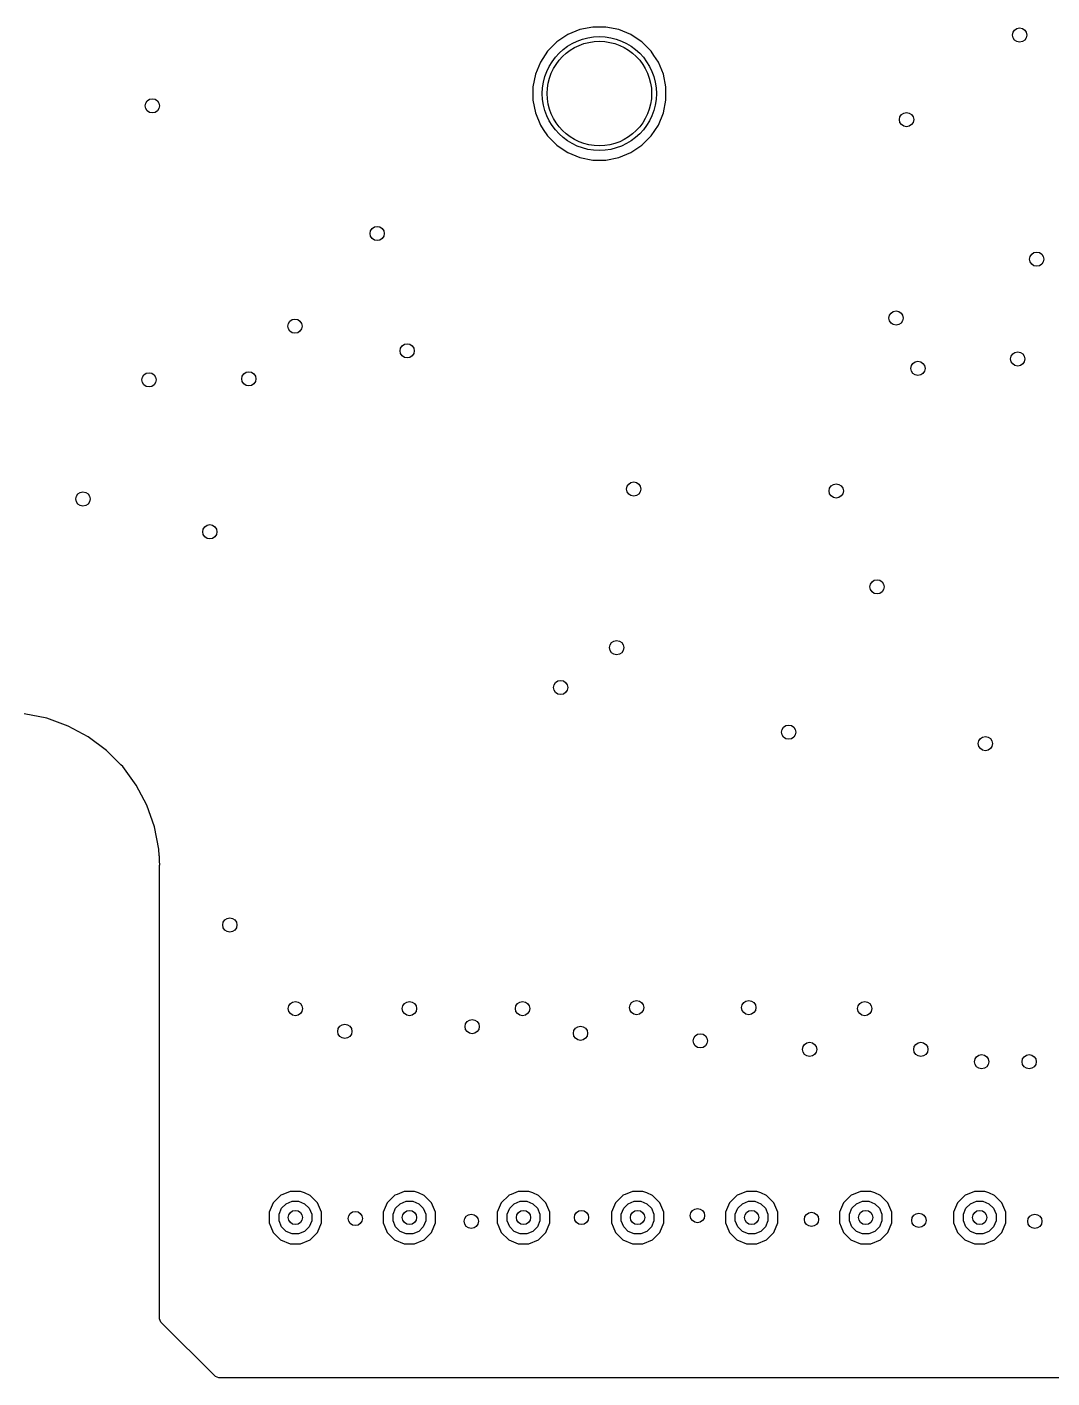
# Model space of a CAD drawing. Extents: x 114.9 to 199.6, y -137.1 to -76.7.
# Drawn here: x 178.33 to 189.11, y -137.15 to -122.93 of the extents above; entities that cross this region are included whole.
import ezdxf

# ---------------------------------------------------------------- set-up
doc = ezdxf.new("R2010")
doc.units = 0
doc.layers.add('BLACK', color=7, linetype='CONTINUOUS')

msp = doc.modelspace()

# ---------------------------------------------------------------- linework, layer by layer
at = {"layer": 'BLACK', "linetype": 'CONTINUOUS'}
for p, q in [((184.016192, -123.005223), (183.90146, -123.081883)), ((184.14367, -122.95242), (184.016192, -123.005223)), ((184.143681, -122.952417), (184.14367, -122.95242)), ((184.279001, -122.9255), (184.143681, -122.952417)), ((184.279007, -122.9255), (184.279001, -122.9255)), ((184.416993, -122.9255), (184.279007, -122.9255)), ((184.416998, -122.9255), (184.416993, -122.9255)), ((184.552318, -122.952417), (184.416998, -122.9255)), ((184.552329, -122.95242), (184.552318, -122.952417)), ((184.679807, -123.005223), (184.552329, -122.95242)), ((184.679808, -123.005223), (184.679807, -123.005223)), ((184.679811, -123.005225), (184.679808, -123.005223)), ((184.726074, -123.036137), (184.679811, -123.005225)), ((184.794539, -123.081883), (184.726074, -123.036137)), ((183.803883, -123.17946), (183.727223, -123.294192)), ((183.90146, -123.081883), (183.803883, -123.17946)), ((184.892116, -123.17946), (184.794539, -123.081883)), ((184.922613, -123.225102), (184.892116, -123.17946)), ((183.727223, -123.294192), (183.67442, -123.42167)), ((184.968775, -123.294189), (184.922613, -123.225102)), ((185.02158, -123.421672), (184.968775, -123.294189)), ((183.674417, -123.421681), (183.6475, -123.557001)), ((183.67442, -123.42167), (183.674417, -123.421681)), ((185.0485, -123.557007), (185.02158, -123.421672)), ((183.6475, -123.557001), (183.6475, -123.694998)), ((185.0485, -123.694993), (185.0485, -123.557007)), ((183.6475, -123.694998), (183.674417, -123.830318)), ((185.02158, -123.830328), (185.0485, -123.694993)), ((183.674417, -123.830318), (183.67442, -123.830328)), ((183.67442, -123.830328), (183.727225, -123.957811)), ((184.968775, -123.957811), (185.02158, -123.830328)), ((183.727225, -123.957811), (183.758137, -124.004074)), ((183.758137, -124.004074), (183.803883, -124.072539)), ((184.892114, -124.072542), (184.968775, -123.957811)), ((183.803883, -124.072539), (183.90146, -124.170116)), ((183.90146, -124.170116), (183.947102, -124.200613)), ((184.679811, -124.246775), (184.794542, -124.170114)), ((184.794542, -124.170114), (184.892114, -124.072542)), ((183.947102, -124.200613), (184.016189, -124.246775)), ((184.016189, -124.246775), (184.143672, -124.29958)), ((184.143672, -124.29958), (184.143678, -124.299581)), ((184.143678, -124.299581), (184.143681, -124.299582)), ((184.143681, -124.299582), (184.279001, -124.326499)), ((184.416993, -124.3265), (184.552328, -124.29958)), ((184.552328, -124.29958), (184.679811, -124.246775)), ((184.279001, -124.326499), (184.279007, -124.3265)), ((184.279007, -124.3265), (184.416993, -124.3265)), ((178.533506, -130.203773), (178.297937, -130.156402)), ((178.533512, -130.203775), (178.533506, -130.203773)), ((178.75956, -130.285234), (178.533512, -130.203775)), ((178.759564, -130.285236), (178.75956, -130.285234)), ((178.759569, -130.285238), (178.759564, -130.285236)), ((178.971209, -130.399028), (178.759569, -130.285238)), ((178.97121, -130.399029), (178.971209, -130.399028)), ((178.971212, -130.39903), (178.97121, -130.399029)), ((179.163843, -130.542678), (178.971212, -130.39903)), ((179.313154, -130.692826), (179.163843, -130.542678)), ((179.333274, -130.713059), (179.313154, -130.692826)), ((179.475843, -130.906487), (179.333274, -130.713059)), ((179.588449, -131.118759), (179.475843, -130.906487)), ((179.66865, -131.345271), (179.588449, -131.118759)), ((179.714706, -131.581107), (179.66865, -131.345271)), ((179.717817, -131.648584), (179.714706, -131.581107)), ((179.719889, -131.657871), (179.717817, -131.648584)), ((179.719557, -131.657938), (179.719889, -131.657871)), ((179.720498, -131.66267), (179.719557, -131.657938)), ((179.720499, -131.662672), (179.720498, -131.66267)), ((179.720499, -131.706825), (179.720499, -131.662672)), ((179.722245, -131.74525), (179.720499, -131.706825)), ((179.720499, -131.750822), (179.722245, -131.74525)), ((179.720499, -135.405198), (179.720499, -131.750822)), ((180.99394, -135.226444), (180.916444, -135.30394)), ((180.996574, -135.225353), (180.99394, -135.226444)), ((181.019013, -135.216058), (180.996574, -135.225353)), ((181.095198, -135.1845), (181.019013, -135.216058)), ((181.0952, -135.1845), (181.095198, -135.1845)), ((181.2048, -135.1845), (181.0952, -135.1845)), ((181.204801, -135.1845), (181.2048, -135.1845)), ((181.246744, -135.201874), (181.204801, -135.1845)), ((181.306058, -135.226443), (181.246744, -135.201874)), ((181.306059, -135.226444), (181.306058, -135.226443)), ((181.306061, -135.226445), (181.306059, -135.226444)), ((181.383555, -135.303939), (181.306061, -135.226445)), ((182.19394, -135.226444), (182.116444, -135.30394)), ((182.196574, -135.225353), (182.19394, -135.226444)), ((182.219013, -135.216058), (182.196574, -135.225353)), ((182.295198, -135.1845), (182.219013, -135.216058)), ((182.2952, -135.1845), (182.295198, -135.1845)), ((182.4048, -135.1845), (182.2952, -135.1845)), ((182.404801, -135.1845), (182.4048, -135.1845)), ((182.446744, -135.201874), (182.404801, -135.1845)), ((182.506058, -135.226443), (182.446744, -135.201874)), ((182.506059, -135.226444), (182.506058, -135.226443)), ((182.506061, -135.226445), (182.506059, -135.226444)), ((182.583555, -135.303939), (182.506061, -135.226445)), ((183.39394, -135.226444), (183.316444, -135.30394)), ((183.396574, -135.225353), (183.39394, -135.226444)), ((183.419013, -135.216058), (183.396574, -135.225353)), ((183.495198, -135.1845), (183.419013, -135.216058)), ((183.4952, -135.1845), (183.495198, -135.1845)), ((183.6048, -135.1845), (183.4952, -135.1845)), ((183.604801, -135.1845), (183.6048, -135.1845)), ((183.646744, -135.201874), (183.604801, -135.1845)), ((183.706058, -135.226443), (183.646744, -135.201874)), ((183.706059, -135.226444), (183.706058, -135.226443)), ((183.706061, -135.226445), (183.706059, -135.226444)), ((183.783555, -135.303939), (183.706061, -135.226445)), ((184.59394, -135.226444), (184.516444, -135.30394)), ((184.596574, -135.225353), (184.59394, -135.226444)), ((184.619013, -135.216058), (184.596574, -135.225353)), ((184.695198, -135.1845), (184.619013, -135.216058)), ((184.6952, -135.1845), (184.695198, -135.1845)), ((184.8048, -135.1845), (184.6952, -135.1845)), ((184.804801, -135.1845), (184.8048, -135.1845)), ((184.846744, -135.201874), (184.804801, -135.1845)), ((184.906058, -135.226443), (184.846744, -135.201874)), ((184.906059, -135.226444), (184.906058, -135.226443)), ((184.906061, -135.226445), (184.906059, -135.226444)), ((184.983555, -135.303939), (184.906061, -135.226445)), ((185.79394, -135.226444), (185.716444, -135.30394)), ((185.796574, -135.225353), (185.79394, -135.226444)), ((185.819013, -135.216058), (185.796574, -135.225353)), ((185.895198, -135.1845), (185.819013, -135.216058)), ((185.8952, -135.1845), (185.895198, -135.1845)), ((186.0048, -135.1845), (185.8952, -135.1845)), ((186.004801, -135.1845), (186.0048, -135.1845)), ((186.046744, -135.201874), (186.004801, -135.1845)), ((186.106058, -135.226443), (186.046744, -135.201874)), ((186.106059, -135.226444), (186.106058, -135.226443)), ((186.106061, -135.226445), (186.106059, -135.226444)), ((186.183555, -135.303939), (186.106061, -135.226445)), ((186.99394, -135.226444), (186.916444, -135.30394)), ((186.996574, -135.225353), (186.99394, -135.226444)), ((187.019013, -135.216058), (186.996574, -135.225353)), ((187.095198, -135.1845), (187.019013, -135.216058)), ((187.0952, -135.1845), (187.095198, -135.1845)), ((187.2048, -135.1845), (187.0952, -135.1845)), ((187.204801, -135.1845), (187.2048, -135.1845)), ((187.246744, -135.201874), (187.204801, -135.1845)), ((187.306058, -135.226443), (187.246744, -135.201874)), ((187.306059, -135.226444), (187.306058, -135.226443)), ((187.306061, -135.226445), (187.306059, -135.226444)), ((187.383555, -135.303939), (187.306061, -135.226445)), ((188.19394, -135.226444), (188.116444, -135.30394)), ((188.196574, -135.225353), (188.19394, -135.226444)), ((188.219013, -135.216058), (188.196574, -135.225353)), ((188.295198, -135.1845), (188.219013, -135.216058)), ((188.2952, -135.1845), (188.295198, -135.1845)), ((188.4048, -135.1845), (188.2952, -135.1845)), ((188.404801, -135.1845), (188.4048, -135.1845)), ((188.446744, -135.201874), (188.404801, -135.1845)), ((188.506058, -135.226443), (188.446744, -135.201874)), ((188.506059, -135.226444), (188.506058, -135.226443)), ((188.506061, -135.226445), (188.506059, -135.226444)), ((188.583555, -135.303939), (188.506061, -135.226445)), ((179.720499, -136.525942), (179.720499, -135.405198)), ((180.916444, -135.30394), (180.8745, -135.405198)), ((180.8745, -135.405198), (180.8745, -135.514801)), ((180.978363, -135.425859), (181.004493, -135.362775)), ((181.004493, -135.362775), (181.052775, -135.314493)), ((181.052775, -135.314493), (181.115859, -135.288363)), ((181.115859, -135.288363), (181.184141, -135.288363)), ((181.184141, -135.288363), (181.247225, -135.314493)), ((181.247225, -135.314493), (181.295507, -135.362775)), ((181.295507, -135.362775), (181.321637, -135.425859)), ((181.383555, -135.30394), (181.383555, -135.303939)), ((181.383557, -135.303942), (181.383555, -135.30394)), ((181.425499, -135.405198), (181.383557, -135.303942)), ((181.4255, -135.4052), (181.425499, -135.405198)), ((181.4255, -135.5148), (181.4255, -135.4052)), ((182.116444, -135.30394), (182.0745, -135.405198)), ((182.0745, -135.405198), (182.0745, -135.514801)), ((182.178363, -135.425859), (182.204493, -135.362775)), ((182.204493, -135.362775), (182.252775, -135.314493)), ((182.252775, -135.314493), (182.315859, -135.288363)), ((182.315859, -135.288363), (182.384141, -135.288363)), ((182.384141, -135.288363), (182.447225, -135.314493)), ((182.447225, -135.314493), (182.495507, -135.362775)), ((182.495507, -135.362775), (182.521637, -135.425859)), ((182.583555, -135.30394), (182.583555, -135.303939)), ((182.583557, -135.303942), (182.583555, -135.30394)), ((182.625499, -135.405198), (182.583557, -135.303942)), ((182.6255, -135.4052), (182.625499, -135.405198)), ((182.6255, -135.5148), (182.6255, -135.4052)), ((183.316444, -135.30394), (183.2745, -135.405198)), ((183.2745, -135.405198), (183.2745, -135.514801)), ((183.378363, -135.425859), (183.404493, -135.362775)), ((183.404493, -135.362775), (183.452775, -135.314493)), ((183.452775, -135.314493), (183.515859, -135.288363)), ((183.515859, -135.288363), (183.584141, -135.288363)), ((183.584141, -135.288363), (183.647225, -135.314493)), ((183.647225, -135.314493), (183.695507, -135.362775)), ((183.695507, -135.362775), (183.721637, -135.425859)), ((183.783555, -135.30394), (183.783555, -135.303939)), ((183.783557, -135.303942), (183.783555, -135.30394)), ((183.825499, -135.405198), (183.783557, -135.303942)), ((183.8255, -135.4052), (183.825499, -135.405198)), ((183.8255, -135.5148), (183.8255, -135.4052)), ((184.516444, -135.30394), (184.4745, -135.405198)), ((184.4745, -135.405198), (184.4745, -135.514801)), ((184.578363, -135.425859), (184.604493, -135.362775)), ((184.604493, -135.362775), (184.652775, -135.314493)), ((184.652775, -135.314493), (184.715859, -135.288363)), ((184.715859, -135.288363), (184.784141, -135.288363)), ((184.784141, -135.288363), (184.847225, -135.314493)), ((184.847225, -135.314493), (184.895507, -135.362775)), ((184.895507, -135.362775), (184.921637, -135.425859)), ((184.983555, -135.30394), (184.983555, -135.303939)), ((184.983557, -135.303942), (184.983555, -135.30394)), ((185.025499, -135.405198), (184.983557, -135.303942)), ((185.0255, -135.4052), (185.025499, -135.405198)), ((185.0255, -135.5148), (185.0255, -135.4052)), ((185.716444, -135.30394), (185.6745, -135.405198)), ((185.6745, -135.405198), (185.6745, -135.514801)), ((185.778363, -135.425859), (185.804493, -135.362775)), ((185.804493, -135.362775), (185.852775, -135.314493)), ((185.852775, -135.314493), (185.915859, -135.288363)), ((185.915859, -135.288363), (185.984141, -135.288363)), ((185.984141, -135.288363), (186.047225, -135.314493)), ((186.047225, -135.314493), (186.095507, -135.362775)), ((186.095507, -135.362775), (186.121637, -135.425859)), ((186.183555, -135.30394), (186.183555, -135.303939)), ((186.183557, -135.303942), (186.183555, -135.30394)), ((186.225499, -135.405198), (186.183557, -135.303942)), ((186.2255, -135.4052), (186.225499, -135.405198)), ((186.2255, -135.5148), (186.2255, -135.4052)), ((186.916444, -135.30394), (186.8745, -135.405198)), ((186.8745, -135.405198), (186.8745, -135.514801)), ((186.978363, -135.425859), (187.004493, -135.362775)), ((187.004493, -135.362775), (187.052775, -135.314493)), ((187.052775, -135.314493), (187.115859, -135.288363)), ((187.115859, -135.288363), (187.184141, -135.288363)), ((187.184141, -135.288363), (187.247225, -135.314493)), ((187.247225, -135.314493), (187.295507, -135.362775)), ((187.295507, -135.362775), (187.321637, -135.425859)), ((187.383555, -135.30394), (187.383555, -135.303939)), ((187.383557, -135.303942), (187.383555, -135.30394)), ((187.425499, -135.405198), (187.383557, -135.303942)), ((187.4255, -135.4052), (187.425499, -135.405198)), ((187.4255, -135.5148), (187.4255, -135.4052)), ((188.116444, -135.30394), (188.0745, -135.405198)), ((188.0745, -135.405198), (188.0745, -135.514801)), ((188.178363, -135.425859), (188.204493, -135.362775)), ((188.204493, -135.362775), (188.252775, -135.314493)), ((188.252775, -135.314493), (188.315859, -135.288363)), ((188.315859, -135.288363), (188.384141, -135.288363)), ((188.384141, -135.288363), (188.447225, -135.314493)), ((188.447225, -135.314493), (188.495507, -135.362775)), ((188.495507, -135.362775), (188.521637, -135.425859)), ((188.583555, -135.30394), (188.583555, -135.303939)), ((188.583557, -135.303942), (188.583555, -135.30394)), ((188.625499, -135.405198), (188.583557, -135.303942)), ((188.6255, -135.4052), (188.625499, -135.405198)), ((188.6255, -135.5148), (188.6255, -135.4052)), ((180.8745, -135.514801), (180.891874, -135.556744)), ((180.978363, -135.494141), (180.978363, -135.425859)), ((181.004493, -135.557225), (180.978363, -135.494141)), ((181.321637, -135.494141), (181.295507, -135.557225)), ((181.321637, -135.425859), (181.321637, -135.494141)), ((181.383557, -135.616058), (181.4255, -135.5148)), ((182.0745, -135.514801), (182.091874, -135.556744)), ((182.178363, -135.494141), (182.178363, -135.425859)), ((182.204493, -135.557225), (182.178363, -135.494141)), ((182.521637, -135.494141), (182.495507, -135.557225)), ((182.521637, -135.425859), (182.521637, -135.494141)), ((182.583557, -135.616058), (182.6255, -135.5148)), ((183.2745, -135.514801), (183.291874, -135.556744)), ((183.378363, -135.494141), (183.378363, -135.425859)), ((183.404493, -135.557225), (183.378363, -135.494141)), ((183.721637, -135.494141), (183.695507, -135.557225)), ((183.721637, -135.425859), (183.721637, -135.494141)), ((183.783557, -135.616058), (183.8255, -135.5148)), ((184.4745, -135.514801), (184.491874, -135.556744)), ((184.578363, -135.494141), (184.578363, -135.425859)), ((184.604493, -135.557225), (184.578363, -135.494141)), ((184.921637, -135.494141), (184.895507, -135.557225)), ((184.921637, -135.425859), (184.921637, -135.494141)), ((184.983557, -135.616058), (185.0255, -135.5148)), ((185.6745, -135.514801), (185.691874, -135.556744)), ((185.778363, -135.494141), (185.778363, -135.425859)), ((185.804493, -135.557225), (185.778363, -135.494141)), ((186.121637, -135.494141), (186.095507, -135.557225)), ((186.121637, -135.425859), (186.121637, -135.494141)), ((186.183557, -135.616058), (186.2255, -135.5148)), ((186.8745, -135.514801), (186.891874, -135.556744)), ((186.978363, -135.494141), (186.978363, -135.425859)), ((187.004493, -135.557225), (186.978363, -135.494141)), ((187.321637, -135.494141), (187.295507, -135.557225)), ((187.321637, -135.425859), (187.321637, -135.494141)), ((187.383557, -135.616058), (187.4255, -135.5148)), ((188.0745, -135.514801), (188.091874, -135.556744)), ((188.178363, -135.494141), (188.178363, -135.425859)), ((188.204493, -135.557225), (188.178363, -135.494141)), ((188.521637, -135.494141), (188.495507, -135.557225)), ((188.521637, -135.425859), (188.521637, -135.494141)), ((188.583557, -135.616058), (188.6255, -135.5148)), ((180.891874, -135.556744), (180.916443, -135.616058)), ((180.916443, -135.616058), (180.916444, -135.616059)), ((180.916444, -135.616059), (180.916445, -135.616061)), ((180.916445, -135.616061), (180.993939, -135.693555)), ((180.993939, -135.693555), (180.99394, -135.693555)), ((180.99394, -135.693555), (180.993942, -135.693557)), ((180.993942, -135.693557), (181.0952, -135.7355)), ((181.052775, -135.605507), (181.004493, -135.557225)), ((181.115859, -135.631637), (181.052775, -135.605507)), ((181.184141, -135.631637), (181.115859, -135.631637)), ((181.247225, -135.605507), (181.184141, -135.631637)), ((181.2048, -135.7355), (181.306058, -135.693557)), ((181.295507, -135.557225), (181.247225, -135.605507)), ((181.306058, -135.693557), (181.30606, -135.693555)), ((181.30606, -135.693555), (181.306061, -135.693555)), ((181.306061, -135.693555), (181.383555, -135.616061)), ((181.383555, -135.61606), (181.383557, -135.616058)), ((181.383555, -135.616061), (181.383555, -135.61606)), ((182.091874, -135.556744), (182.116443, -135.616058)), ((182.116443, -135.616058), (182.116444, -135.616059)), ((182.116444, -135.616059), (182.116445, -135.616061)), ((182.116445, -135.616061), (182.193939, -135.693555)), ((182.193939, -135.693555), (182.19394, -135.693555)), ((182.19394, -135.693555), (182.193942, -135.693557)), ((182.193942, -135.693557), (182.2952, -135.7355)), ((182.252775, -135.605507), (182.204493, -135.557225)), ((182.315859, -135.631637), (182.252775, -135.605507)), ((182.384141, -135.631637), (182.315859, -135.631637)), ((182.447225, -135.605507), (182.384141, -135.631637)), ((182.4048, -135.7355), (182.506058, -135.693557)), ((182.495507, -135.557225), (182.447225, -135.605507)), ((182.506058, -135.693557), (182.50606, -135.693555)), ((182.50606, -135.693555), (182.506061, -135.693555)), ((182.506061, -135.693555), (182.583555, -135.616061)), ((182.583555, -135.61606), (182.583557, -135.616058)), ((182.583555, -135.616061), (182.583555, -135.61606)), ((183.291874, -135.556744), (183.316443, -135.616058)), ((183.316443, -135.616058), (183.316444, -135.616059)), ((183.316444, -135.616059), (183.316445, -135.616061)), ((183.316445, -135.616061), (183.393939, -135.693555)), ((183.393939, -135.693555), (183.39394, -135.693555)), ((183.39394, -135.693555), (183.393942, -135.693557)), ((183.393942, -135.693557), (183.4952, -135.7355)), ((183.452775, -135.605507), (183.404493, -135.557225)), ((183.515859, -135.631637), (183.452775, -135.605507)), ((183.584141, -135.631637), (183.515859, -135.631637)), ((183.647225, -135.605507), (183.584141, -135.631637)), ((183.6048, -135.7355), (183.706058, -135.693557)), ((183.695507, -135.557225), (183.647225, -135.605507)), ((183.706058, -135.693557), (183.70606, -135.693555)), ((183.70606, -135.693555), (183.706061, -135.693555)), ((183.706061, -135.693555), (183.783555, -135.616061)), ((183.783555, -135.61606), (183.783557, -135.616058)), ((183.783555, -135.616061), (183.783555, -135.61606)), ((184.491874, -135.556744), (184.516443, -135.616058)), ((184.516443, -135.616058), (184.516444, -135.616059)), ((184.516444, -135.616059), (184.516445, -135.616061)), ((184.516445, -135.616061), (184.593939, -135.693555)), ((184.593939, -135.693555), (184.59394, -135.693555)), ((184.59394, -135.693555), (184.593942, -135.693557)), ((184.593942, -135.693557), (184.6952, -135.7355)), ((184.652775, -135.605507), (184.604493, -135.557225)), ((184.715859, -135.631637), (184.652775, -135.605507)), ((184.784141, -135.631637), (184.715859, -135.631637)), ((184.847225, -135.605507), (184.784141, -135.631637)), ((184.8048, -135.7355), (184.906058, -135.693557)), ((184.895507, -135.557225), (184.847225, -135.605507)), ((184.906058, -135.693557), (184.90606, -135.693555)), ((184.90606, -135.693555), (184.906061, -135.693555)), ((184.906061, -135.693555), (184.983555, -135.616061)), ((184.983555, -135.61606), (184.983557, -135.616058)), ((184.983555, -135.616061), (184.983555, -135.61606)), ((185.691874, -135.556744), (185.716443, -135.616058)), ((185.716443, -135.616058), (185.716444, -135.616059)), ((185.716444, -135.616059), (185.716445, -135.616061)), ((185.716445, -135.616061), (185.793939, -135.693555)), ((185.793939, -135.693555), (185.79394, -135.693555)), ((185.79394, -135.693555), (185.793942, -135.693557)), ((185.793942, -135.693557), (185.8952, -135.7355)), ((185.852775, -135.605507), (185.804493, -135.557225)), ((185.915859, -135.631637), (185.852775, -135.605507)), ((185.984141, -135.631637), (185.915859, -135.631637)), ((186.047225, -135.605507), (185.984141, -135.631637)), ((186.0048, -135.7355), (186.106058, -135.693557)), ((186.095507, -135.557225), (186.047225, -135.605507)), ((186.106058, -135.693557), (186.10606, -135.693555)), ((186.10606, -135.693555), (186.106061, -135.693555)), ((186.106061, -135.693555), (186.183555, -135.616061)), ((186.183555, -135.61606), (186.183557, -135.616058)), ((186.183555, -135.616061), (186.183555, -135.61606)), ((186.891874, -135.556744), (186.916443, -135.616058)), ((186.916443, -135.616058), (186.916444, -135.616059)), ((186.916444, -135.616059), (186.916445, -135.616061)), ((186.916445, -135.616061), (186.993939, -135.693555)), ((186.993939, -135.693555), (186.99394, -135.693555)), ((186.99394, -135.693555), (186.993942, -135.693557)), ((186.993942, -135.693557), (187.0952, -135.7355)), ((187.052775, -135.605507), (187.004493, -135.557225)), ((187.115859, -135.631637), (187.052775, -135.605507)), ((187.184141, -135.631637), (187.115859, -135.631637)), ((187.247225, -135.605507), (187.184141, -135.631637)), ((187.2048, -135.7355), (187.306058, -135.693557)), ((187.295507, -135.557225), (187.247225, -135.605507)), ((187.306058, -135.693557), (187.30606, -135.693555)), ((187.30606, -135.693555), (187.306061, -135.693555)), ((187.306061, -135.693555), (187.383555, -135.616061)), ((187.383555, -135.61606), (187.383557, -135.616058)), ((187.383555, -135.616061), (187.383555, -135.61606)), ((188.091874, -135.556744), (188.116443, -135.616058)), ((188.116443, -135.616058), (188.116444, -135.616059)), ((188.116444, -135.616059), (188.116445, -135.616061)), ((188.116445, -135.616061), (188.193939, -135.693555)), ((188.193939, -135.693555), (188.19394, -135.693555)), ((188.19394, -135.693555), (188.193942, -135.693557)), ((188.193942, -135.693557), (188.2952, -135.7355)), ((188.252775, -135.605507), (188.204493, -135.557225)), ((188.315859, -135.631637), (188.252775, -135.605507)), ((188.384141, -135.631637), (188.315859, -135.631637)), ((188.447225, -135.605507), (188.384141, -135.631637)), ((188.4048, -135.7355), (188.506058, -135.693557)), ((188.495507, -135.557225), (188.447225, -135.605507)), ((188.506058, -135.693557), (188.50606, -135.693555)), ((188.50606, -135.693555), (188.506061, -135.693555)), ((188.506061, -135.693555), (188.583555, -135.616061)), ((188.583555, -135.61606), (188.583557, -135.616058)), ((188.583555, -135.616061), (188.583555, -135.61606)), ((181.0952, -135.7355), (181.095202, -135.7355)), ((181.095202, -135.7355), (181.204798, -135.7355)), ((181.204798, -135.7355), (181.2048, -135.7355)), ((182.2952, -135.7355), (182.295202, -135.7355)), ((182.295202, -135.7355), (182.404798, -135.7355)), ((182.404798, -135.7355), (182.4048, -135.7355)), ((183.4952, -135.7355), (183.495202, -135.7355)), ((183.495202, -135.7355), (183.604798, -135.7355)), ((183.604798, -135.7355), (183.6048, -135.7355)), ((184.6952, -135.7355), (184.695202, -135.7355)), ((184.695202, -135.7355), (184.804798, -135.7355)), ((184.804798, -135.7355), (184.8048, -135.7355)), ((185.8952, -135.7355), (185.895202, -135.7355)), ((185.895202, -135.7355), (186.004798, -135.7355)), ((186.004798, -135.7355), (186.0048, -135.7355)), ((187.0952, -135.7355), (187.095202, -135.7355)), ((187.095202, -135.7355), (187.204798, -135.7355)), ((187.204798, -135.7355), (187.2048, -135.7355)), ((188.2952, -135.7355), (188.295202, -135.7355)), ((188.295202, -135.7355), (188.404798, -135.7355)), ((188.404798, -135.7355), (188.4048, -135.7355)), ((179.734851, -136.56059), (179.720499, -136.525942)), ((180.309409, -137.135148), (179.734851, -136.56059)), ((180.344057, -137.1495), (180.309409, -137.135148)), ((196.955943, -137.1495), (180.344057, -137.1495))]:
    msp.add_line(p, q, dxfattribs=at)
at = {"layer": 'BLACK'}
for centre, radius in [((184.348, -123.626), 0.6), ((188.77, -123.01), 0.075), ((184.348, -123.626), 0.549999), ((179.64443, -123.75557), 0.075), ((187.58, -123.9), 0.075), ((182.01019, -125.09981), 0.075), ((188.95, -125.37), 0.075), ((181.14519, -126.07481), 0.075), ((187.47, -125.99), 0.075), ((182.32557, -126.33443), 0.075), ((187.7, -126.52), 0.075), ((188.75, -126.42), 0.075), ((179.61, -126.64), 0.075), ((180.66, -126.63), 0.075), ((184.71, -127.79), 0.075), ((178.91519, -127.89481), 0.075), ((186.84, -127.81), 0.075), ((180.25, -128.24), 0.075), ((187.27, -128.82), 0.075), ((184.53, -129.46), 0.075), ((183.94, -129.88), 0.075), ((186.34, -130.35), 0.075), ((188.41, -130.47), 0.075), ((180.46, -132.38), 0.075), ((181.15, -133.26), 0.075), ((182.35, -133.26), 0.075), ((183.54, -133.26), 0.075), ((184.74, -133.25), 0.075), ((185.92, -133.25), 0.075), ((187.14, -133.26), 0.075), ((183.01, -133.45), 0.075), ((181.67, -133.5), 0.075), ((184.15, -133.52), 0.075), ((185.41, -133.6), 0.075), ((186.56, -133.69), 0.075), ((187.73, -133.69), 0.075), ((188.37, -133.82), 0.075), ((188.87, -133.82), 0.075), ((181.15, -135.46), 0.075), ((181.78, -135.47), 0.075), ((182.35, -135.46), 0.075), ((183.55, -135.46), 0.075), ((184.16, -135.46), 0.075), ((184.75, -135.46), 0.075), ((185.38, -135.44), 0.075), ((185.95, -135.46), 0.075), ((186.58, -135.48), 0.075), ((187.15, -135.46), 0.075), ((188.35, -135.46), 0.075), ((183, -135.5), 0.075), ((187.71, -135.49), 0.075), ((188.93, -135.5), 0.075)]:
    msp.add_circle(centre, radius, dxfattribs=at)
at = {"layer": 'WHITE'}
for centre in [(188.77, -123.01), (179.64443, -123.75557), (187.58, -123.9), (182.01019, -125.09981), (188.95, -125.37), (181.14519, -126.07481), (187.47, -125.99), (182.32557, -126.33443), (187.7, -126.52), (188.75, -126.42), (179.61, -126.64), (180.66, -126.63), (184.71, -127.79), (178.91519, -127.89481), (186.84, -127.81), (180.25, -128.24), (187.27, -128.82), (184.53, -129.46), (183.94, -129.88), (186.34, -130.35), (188.41, -130.47), (180.46, -132.38), (181.15, -133.26), (182.35, -133.26), (183.54, -133.26), (184.74, -133.25), (185.92, -133.25), (187.14, -133.26), (183.01, -133.45), (181.67, -133.5), (184.15, -133.52), (185.41, -133.6), (186.56, -133.69), (187.73, -133.69), (188.37, -133.82), (188.87, -133.82), (181.15, -135.46), (181.78, -135.47), (182.35, -135.46), (183.55, -135.46), (184.16, -135.46), (184.75, -135.46), (185.38, -135.44), (185.95, -135.46), (186.58, -135.48), (187.15, -135.46), (188.35, -135.46), (183, -135.5), (187.71, -135.49), (188.93, -135.5)]:
    msp.add_circle(centre, 0.075, dxfattribs=at)

doc.saveas('drawing.dxf')
